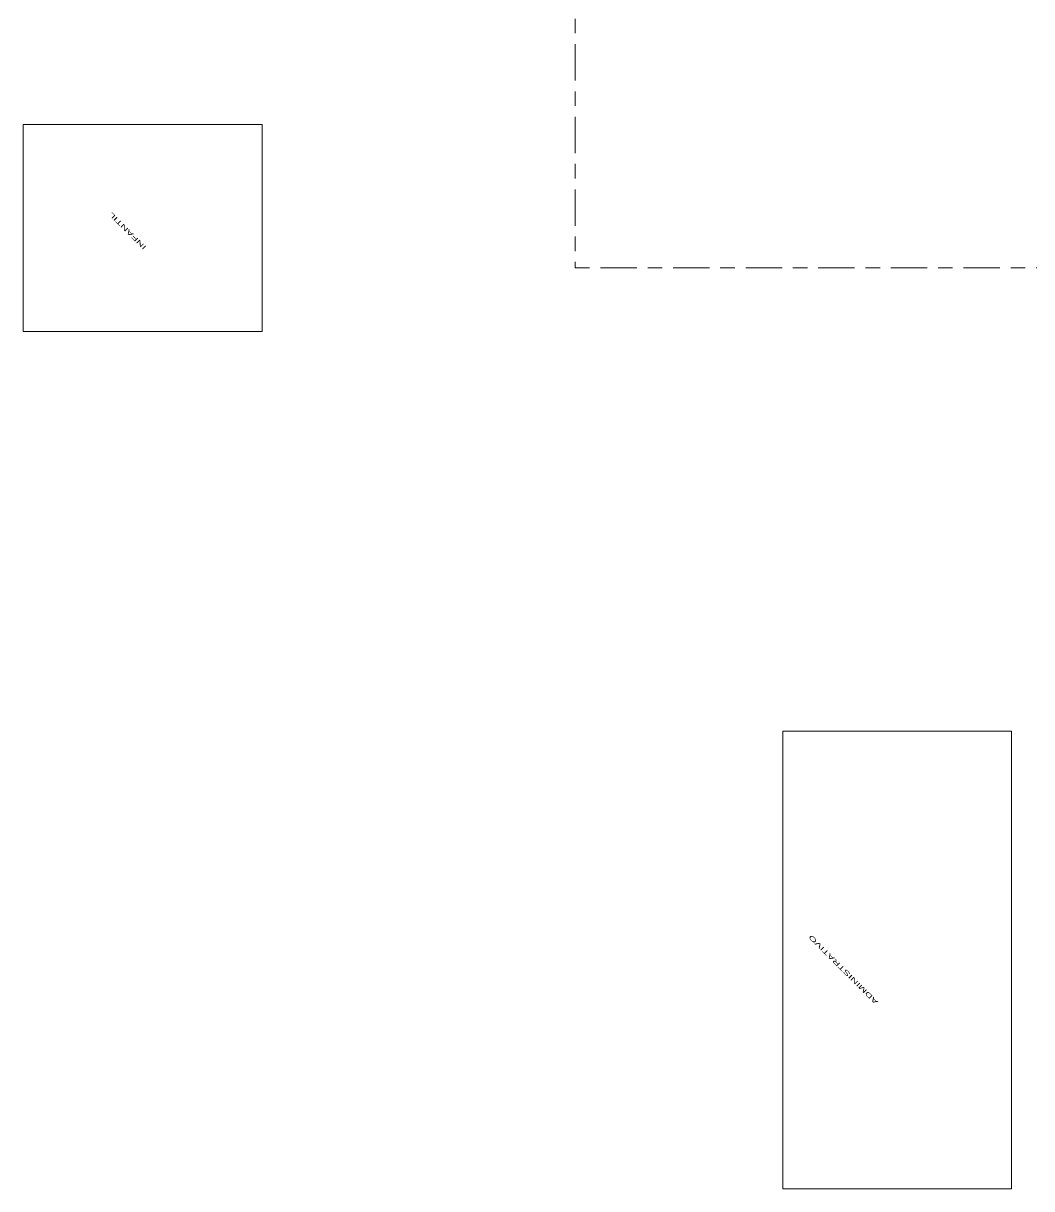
# Model space of a CAD drawing. Header units: millimetres. Extents: x -38221 to 49500, y -52000 to 43639.
# Drawn here: x -38221 to 5877, y -52000 to -1045 of the extents above; entities that cross this region are included whole.
import ezdxf

# ---------------------------------------------------------------- set-up
doc = ezdxf.new("R2010")
doc.units = ezdxf.units.MM
doc.linetypes.add('Centro _1_', pattern=[3175, 635, -476.25, 1587.5, -476.25])
for name, color, linetype, lineweight in [('A-FLOR-LEVL-OTLN', 51, 'Continuous', 9), ('A-MASS-____-OTLN', 70, 'Continuous', 9), ('G-____-____-TEXT', 231, 'Continuous', 9)]:
    doc.layers.add(name, color=color, linetype=linetype, lineweight=lineweight)
doc.styles.add('Arial_1', font='arial.ttf', dxfattribs={"height": 350})

msp = doc.modelspace()

# ---------------------------------------------------------------- linework, layer by layer
at = {"layer": 'A-FLOR-LEVL-OTLN', "linetype": 'Centro _1_'}
for p, q in [((-14091, 11855), (-14091, -11741)), ((-14091, 11855, 4000), (-14091, -11741, 4000)), ((-14091, -11741), (14496, -11741)), ((-14091, -11741, 4000), (14496, -11741, 4000))]:
    msp.add_line(p, q, dxfattribs=at)

# ---------------------------------------------------------------- meshes
at = {"layer": 'A-MASS-____-OTLN', "color": 41, "transparency": 33554560}
mesh = msp.add_polyface(dxfattribs=at)
corners = [(-27779, -14524, 3200), (-27779, -5476, 3200), (-38221, -5476, 3200), (-38221, -14524, 3200)]
mesh.append_faces([[corners[k] for k in face] for face in [(1, 2, 3, 0)]], dxfattribs={"color": 41})
mesh = msp.add_polyface(dxfattribs=at)
corners = [(-27779, -14524), (-38221, -14524), (-38221, -5476), (-27779, -5476)]
mesh.append_faces([[corners[k] for k in face] for face in [(2, 3, 0, 1)]], dxfattribs={"color": 41})
mesh = msp.add_polyface(dxfattribs=at)
corners = [(-38221, -5476, 3200), (-27779, -5476, 3200), (-27779, -5476), (-38221, -5476)]
mesh.append_faces([[corners[k] for k in face] for face in [(0, 1, 2, 3)]], dxfattribs={"color": 41})
mesh = msp.add_polyface(dxfattribs=at)
corners = [(-38221, -14524, 3200), (-38221, -5476, 3200), (-38221, -5476), (-38221, -14524)]
mesh.append_faces([[corners[k] for k in face] for face in [(0, 1, 2, 3)]], dxfattribs={"color": 41})
mesh = msp.add_polyface(dxfattribs=at)
corners = [(-27779, -5476, 3200), (-27779, -14524, 3200), (-27779, -14524), (-27779, -5476)]
mesh.append_faces([[corners[k] for k in face] for face in [(0, 1, 2, 3)]], dxfattribs={"color": 41})
mesh = msp.add_polyface(dxfattribs=at)
corners = [(-27779, -14524, 3200), (-38221, -14524, 3200), (-38221, -14524), (-27779, -14524)]
mesh.append_faces([[corners[k] for k in face] for face in [(0, 1, 2, 3)]], dxfattribs={"color": 41})
at = {"layer": 'A-MASS-____-OTLN', "color": 254, "transparency": 33554560}
mesh = msp.add_polyface(dxfattribs=at)
corners = [(-5000, -52000, 6400), (5000, -52000, 6400), (5000, -32000, 6400), (-5000, -32000, 6400)]
mesh.append_faces([[corners[k] for k in face] for face in [(3, 0, 1, 2)]], dxfattribs={"color": 254})
mesh = msp.add_polyface(dxfattribs=at)
corners = [(-5000, -52000), (-5000, -32000), (5000, -32000), (5000, -52000)]
mesh.append_faces([[corners[k] for k in face] for face in [(2, 3, 0, 1)]], dxfattribs={"color": 254})
mesh = msp.add_polyface(dxfattribs=at)
corners = [(-5000, -32000, 6400), (5000, -32000, 6400), (5000, -32000), (-5000, -32000)]
mesh.append_faces([[corners[k] for k in face] for face in [(0, 1, 2, 3)]], dxfattribs={"color": 254})
mesh = msp.add_polyface(dxfattribs=at)
corners = [(-5000, -52000, 6400), (-5000, -32000, 6400), (-5000, -32000), (-5000, -52000)]
mesh.append_faces([[corners[k] for k in face] for face in [(3, 0, 1, 2)]], dxfattribs={"color": 254})
mesh = msp.add_polyface(dxfattribs=at)
corners = [(5000, -32000, 6400), (5000, -52000, 6400), (5000, -52000), (5000, -32000)]
mesh.append_faces([[corners[k] for k in face] for face in [(3, 0, 1, 2)]], dxfattribs={"color": 254})
mesh = msp.add_polyface(dxfattribs=at)
corners = [(5000, -52000, 6400), (-5000, -52000, 6400), (-5000, -52000), (5000, -52000)]
mesh.append_faces([[corners[k] for k in face] for face in [(0, 1, 2, 3)]], dxfattribs={"color": 254})

# ---------------------------------------------------------------- next in the draw order: texts
at = {"layer": 'G-____-____-TEXT', "color": 7, "extrusion": (0.57735, 0.57735, 0.57735), "char_height": 350, "attachment_point": 1, "text_direction": (-0.707107, 0.707107, 0), "style": 'Arial_1', "bg_fill": 3, "box_fill_scale": 1.25, "bg_fill_color": 256, "bg_fill_true_color": 13158600, "bg_fill_transparency": 0}
for s, insert, width in [('INFANTIL', (-32962, -10962, 5424), 2669.62), ('ADMINISTRATIVO', (-962, -43962, 7924), 5082.7)]:
    msp.add_mtext(s, dxfattribs=dict(at, insert=insert, width=width))

doc.saveas('drawing.dxf')
